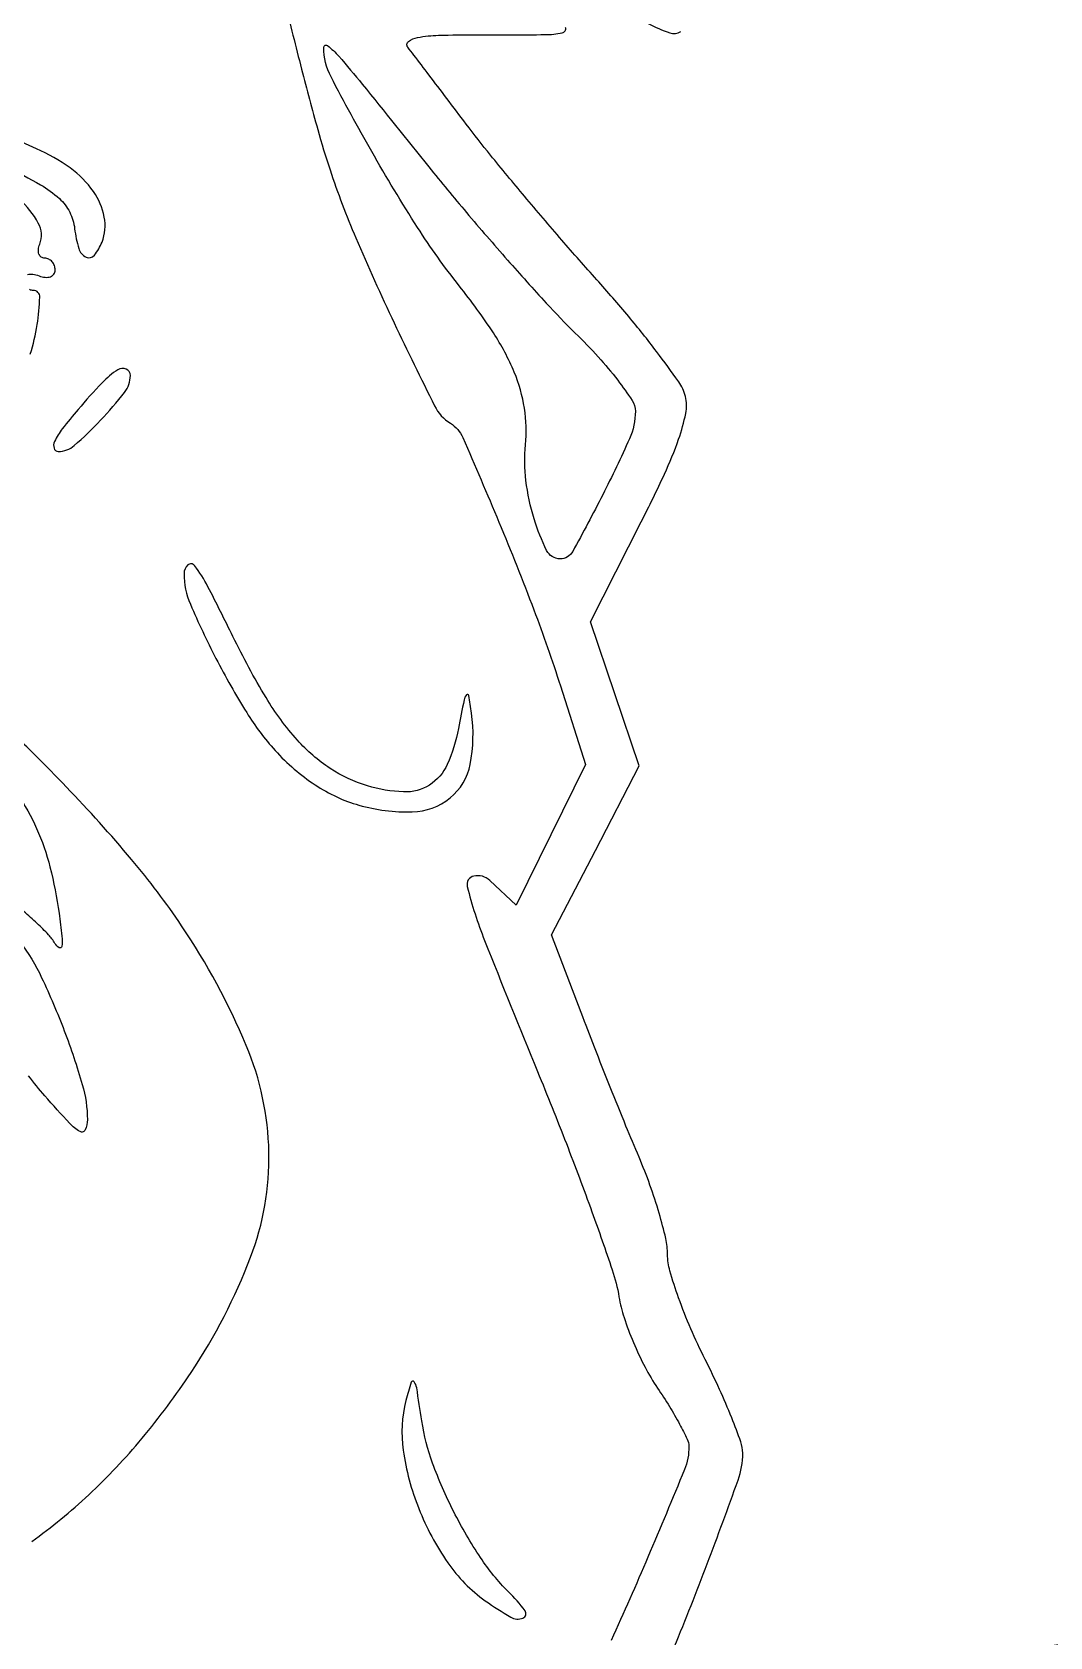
# Model space of a CAD drawing. Extents: x 39 to 1071, y 2 to 926.
# Drawn here: x 625.9 to 720.6, y 628.6 to 778.1 of the extents above; entities that cross this region are included whole.
import ezdxf

# ---------------------------------------------------------------- set-up
doc = ezdxf.new("R2010")
doc.units = 0

msp = doc.modelspace()

# ---------------------------------------------------------------- linework, layer by layer
for points in [[(649.362823, 780.915101, 0.004149), (650.932988, 774.622492, 0.004164), (652.438021, 768.991198, 0.012885), (653.583341, 765.225505, 0.020667), (655.983949, 758.892981, 0.009938), (659.553977, 750.974446, 0.004823), (663.318632, 743.241835, 0.13952), (664.79113, 741.629089, -0.152953), (665.941631, 740.300453, -0.003405), (669.304305, 732.419698, -0.008493), (672.554684, 724.270233, -0.013496), (675.027193, 717.180016), (677.360242, 709.860031), (674.127757, 703.304894), (670.895273, 696.749758), (668.447637, 699.049193, 0.245627), (666.969397, 699.462244, 0.424717), (666.355306, 698.479021, 0.033202), (667.971172, 693.457967, 0.003028), (672.891556, 681.273058, -0.004874), (675.581023, 674.541348, -0.005939), (677.961967, 668.186343, -0.005043), (679.844321, 662.805286, -0.041035), (680.475028, 660.276193, 0.038995), (680.946795, 658.351075, 0.020347), (681.815079, 656.036998, 0.02011), (682.904647, 653.721804, 0.028903), (684.065275, 651.776193, -0.011245), (685.176498, 650.054572, -0.014375), (686.117566, 648.418308, -0.012281), (686.824541, 647.021782, -0.107472), (686.981803, 646.349963, -0.101547), (686.572662, 644.182595, -0.003366), (683.172932, 636.044289, -0.006065), (679.756912, 628.281963, -0.036832)], [(683.184259, 778.860895, 0.032101), (685.210513, 777.984214, 0.236938), (686.225046, 778.107713, 0.442222)], [(685.616286, 627.653462, 0.007771), (688.691307, 635.409449, 0.004423), (691.562587, 643.20093, 0.086704), (691.996919, 645.712301, 0.08496), (691.813283, 646.774216, 0.010134), (690.967523, 649.014272, 0.011852), (689.836193, 651.653365, 0.009476), (688.496919, 654.442666, -0.014827), (687.158305, 657.308783, -0.015977), (686.02722, 660.179429, -0.015675), (685.21591, 662.694506, -0.070289), (685, 664.222798, 0.056567), (684.830402, 665.717086, 0.014824), (684.219587, 668.053845, 0.014865), (683.360235, 670.690692, 0.014727), (682.343276, 673.280132, -0.003674), (681.129194, 676.181349, -0.001938), (679.662466, 679.79982, -0.001928), (678.189589, 683.515741, -0.002975), (676.947832, 686.740533), (674.209111, 693.981065), (678.286844, 701.850402), (682.364577, 709.719738), (680.099358, 716.42588), (677.834138, 723.132021), (682.553932, 732.452637, 0.008814), (684.70894, 736.901192, 0.023914), (686.026751, 740.14704, 0.032804), (686.696799, 742.546948, 0.115828), (686.658723, 744.136626, 0.089374), (686.032275, 745.49235, 0.009571), (683.982102, 748.302634, 0.011538), (681.378539, 751.572178, 0.009042), (678.410442, 755, -0.004775), (675.156661, 758.693584, -0.003726), (671.690647, 762.765625, -0.003768), (668.519083, 766.606923, -0.009161), (666.253615, 769.5, 0.000374), (664.454559, 771.882544, 0.000476), (662.790611, 774.07839, 0.000371), (661.39204, 775.917554, 0.003953), (660.816886, 776.660476, -0.419581), (660.884794, 777.18877, -0.118043), (661.732194, 777.560518, -0.03746), (663.688123, 777.763737, -0.007472), (667.201854, 777.811876, 0.001625), (673.60786, 777.824723, 0.050237), (675.188566, 777.99234, 0.421414), (675.513081, 778.501871, 0.116059)], [(623.5, 765.542357, -0.013509), (626.640715, 763.841656, -0.054763), (628.392648, 762.556961, -0.090318), (629.355479, 761.286476, -0.088681), (629.816422, 759.75, 0.044277), (630.195283, 757.909908, 0.209485), (630.876667, 757.108368, 0.347236), (631.648616, 757.277081, 0.080372), (632.364959, 758.508684, 0.139886), (632.571467, 760.83762, 0.106173), (631.565693, 763.209343, 0.083595), (629.395568, 765.405495, 0.052449), (626.254054, 767.203178, -0.031564), (621.010744, 769.919978, -0.013595)], [(625.440625, 755.483616, -0.100118), (625.925634, 755.511135, -0.055937), (626.5, 755.361626, 0.06502), (627.073899, 755.22328, 0.112257), (627.559375, 755.280284, 0.151946), (627.878743, 755.519085, 0.158089), (628, 755.893011, 0.086218), (627.926564, 756.315716, 0.093977), (627.715469, 756.674822, 0.100281), (627.400875, 756.915009, 0.113529), (627.031385, 757, -0.158863), (626.704397, 757.106582, -0.151866), (626.495862, 757.387146, -0.11188), (626.446628, 757.813685, -0.064714), (626.568512, 758.317942, 0.220989), (626.434137, 760.274271, 0.081931), (624.684248, 762.496399, 0.065699)], [(625.68367, 748.054947, 0.035524), (626.32805, 750.81396, 0.031896), (626.572062, 753.384208, 0.423288), (625.975, 754, -0.098369), (625.602893, 754.073923, -0.097785)], [(625.815865, 637.493041, 0.033191), (631.12832, 641.838429, 0.031422), (636.088886, 647.099401, 0.026628), (640.652787, 653.229825, 0.055196), (646.190776, 663.960717, 0.097144), (647.897366, 673.757531, 0.094113), (645.792665, 683.686426, 0.049302), (639.770007, 694.840834, 0.026432), (635.108186, 701.018446, 0.016541), (629.04924, 707.756391, 0.012803), (623.073896, 713.664314, 0.112164)], [(624.478128, 707.129732, -0.043894), (626.277347, 703.889856, -0.042613), (627.519151, 700.311458, -0.027432), (628.366227, 696, -0.007116), (628.634574, 693.862988, -0.062055), (628.621909, 692.908388, -0.540956), (628.377863, 692.79295, -0.120683), (627.978981, 693.195617, 0.051591), (627.376122, 693.999324, 0.016828), (626.331742, 695.054393, 0.016569), (625.085078, 696.155994, 0.01795)], [(624.718081, 693.354561, -0.050412), (626.744712, 689.995809, -0.020035), (628.854267, 685.035356, -0.019155), (630.529923, 680.041408, -0.071777), (630.997295, 676.774983, -0.102525), (630.79917, 675.824598, -0.444515), (630.316585, 675.662331, -0.079048), (629.353477, 676.425303, -0.005519), (627.039933, 679, -0.019395), (625.521298, 680.869531, -0.022408)], [(726.537389, 628.664544, 0.010563), (719.417493, 627.525663, 0.056117)]]:
    msp.add_lwpolyline(points, format="xyb")
for points in [[(662.794431, 765.5, 0.00624), (666.278423, 761.270819, 0.005097), (670.107382, 756.83191, 0.005152), (673.714654, 752.819319, 0.013461), (676.41253, 750.03416, -0.015341), (678.552275, 747.808511, -0.020085), (680.358681, 745.641437, -0.018034), (681.699496, 743.757925, -0.146685), (682, 742.755643, -0.105304), (681.454389, 740.193718, -0.01278), (678.961644, 734.969818, -0.007987), (676.16811, 729.691335, -0.273549), (674.999025, 729, -0.285373), (673.744228, 729.779664, -0.040991), (672.581577, 732.716755, -0.042223), (671.815463, 736.300701, -0.056608), (671.771964, 739.620437, 0.063795), (671.678405, 743.031247, 0.059902), (670.733625, 746.386171, 0.047364), (668.787991, 750.044257, 0.021666), (665.612985, 754.42824, -0.025078), (661.733705, 759.862288, -0.013329), (657.459604, 766.9414, -0.008728), (653.676248, 773.882148, -0.120988), (653, 776.635923, -0.628165), (653.350749, 776.804944, -0.044207), (654.389668, 775.815429, -0.010519), (656.581711, 773.214822, -0.000678)], [(630.134011, 742.915354, 0.012625), (628.662556, 741.113655, 0.055184), (627.945288, 739.942025, 0.182854), (627.89548, 739.299558, 0.333181), (628.295118, 739, 0.181305), (629.772414, 739.553891, 0.02374), (632.2354, 741.917921, 0.02431), (634.462163, 744.509584, 0.166823), (635, 746.076725, 0.298584), (634.604897, 746.679366, 0.251702), (633.830728, 746.614966, 0.059291), (632.383743, 745.409489, 0.011916)], [(640, 727.62443, 0.101851), (640.586171, 724.77669, 0.017322), (642.961978, 719.738584, 0.01995), (645.825386, 714.681146, 0.04494), (648.471397, 711.16334, 0.030916), (650.250727, 709.42317, 0.033314), (652.189205, 707.962163, 0.034786), (654.217313, 706.828494, 0.041818), (656.264248, 706.066007, 0.074076), (661.237485, 705.440539, 0.166971), (664.756144, 706.739575, 0.175235), (666.627641, 709.866691, 0.082943), (666.755504, 714.629171, 0.008939), (666.494683, 716.281651, 0.633653), (666.288222, 716.338076, 0.128438), (666.059923, 715.868465, 0.002505), (665.543806, 713.213674, -0.058205), (664.491704, 709.851651, -0.148208), (662.835778, 707.939981, -0.152201), (660.429301, 707.298249, -0.062485), (657.061007, 707.863576, -0.073887), (653.599184, 709.487427, -0.063059), (650.544816, 712.123692, -0.048419), (647.626163, 716.076445, -0.021587), (644.542532, 721.773753, 0.005501), (642.221745, 726.412055, 0.046348), (640.966203, 728.381428, 0.438648), (640.355145, 728.43279, 0.209984)], [(660.653813, 650.621652, 0.10071), (660.392778, 645.983199, 0.058163), (661.839204, 640.561727, 0.057339), (664.541437, 635.51346, 0.086716), (668.034936, 631.975123, 0.022606), (670.401377, 630.446355, 0.229054), (671.537297, 630.357539, 0.497885), (671.730522, 631.04348, 0.03403), (670.185164, 632.814836, -0.050136), (667.58791, 635.992625, -0.029033), (665.104415, 640.260849, -0.029051), (663.136286, 644.77878, -0.051044), (662.126095, 648.722632, 0.002572), (661.648963, 651.798427, 0.125768), (661.404154, 652.362817, 0.605971), (661.140723, 652.315346, 0.011488)]]:
    msp.add_lwpolyline(points, format="xyb", close=True)

doc.saveas('drawing.dxf')
